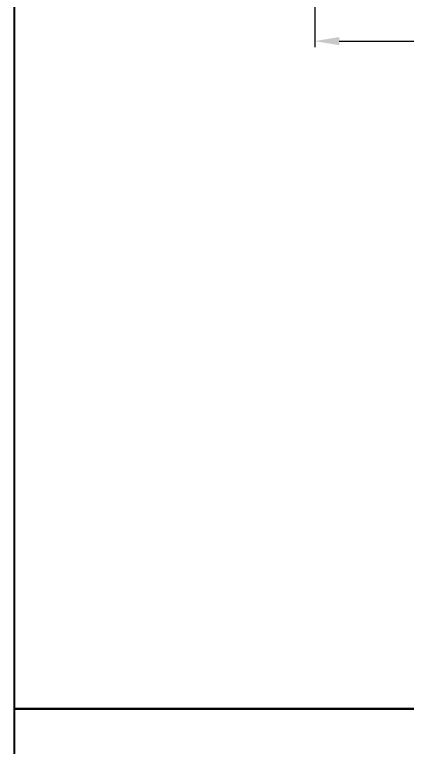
# Model space of a CAD drawing. Header units: millimetres. Extents: x 306 to 1885, y 393 to 1000.
# Drawn here: x 1016.4 to 1080.1, y 690.5 to 809.3 of the extents above; entities that cross this region are included whole.
import ezdxf

# ---------------------------------------------------------------- set-up
doc = ezdxf.new("R2010")
doc.units = ezdxf.units.MM
doc.layers.add('dim', color=3, linetype='Continuous', lineweight=9)
doc.styles.add('FFS', font='SIMFANG.TTF', dxfattribs={"width": 0.9})
doc.dimstyles.new('YanXiu', dxfattribs={"dimtxt": 2.5, "dimasz": 2.2, "dimexe": 1, "dimexo": 0.6, "dimgap": 0.66, "dimtad": 0, "dimzin": 1, "dimdsep": 46, "dimtxsty": 'FFS', "dimcen": 0, "dimclrd": 256, "dimclre": 131, "dimclrt": 42, "dimazin": 0, "dimtfac": 1, "dimtofl": 0, "dimtmove": 0, "dimatfit": 3, "dimfxl": 0, "dimlwd": 5, "dimlwe": 5, "dimarcsym": 0})

# ---------------------------------------------------------------- blocks, each defined once
blk = doc.blocks.new('*u2')
at = {"layer": 'Defpoints', "color": 2}
blk.add_lwpolyline([(-135.77, 94.941), (135.77, 94.941), (135.77, -94.941), (-135.77, -94.941)], close=True, dxfattribs=at)
blk = doc.blocks.new('*D24')
at = {"layer": 'Defpoints', "color": 0}
for p in [(-39.5, -54.98), (39.5, -54.98), (39.5, -93)]:
    blk.add_point(p, dxfattribs=at)
at = {"layer": 'dim', "color": 131, "lineweight": 5}
for p, q in [((-39.5, -55.98), (-39.5, -94)), ((39.5, -55.98), (39.5, -94))]:
    blk.add_line(p, q, dxfattribs=at)
at = {"layer": 'dim', "lineweight": 5}
for p, q in [((-35.5, -93), (-8.33, -93)), ((35.5, -93), (8.33, -93))]:
    blk.add_line(p, q, dxfattribs=at)
at = {"layer": 'dim'}
for points in [[(-35.5, -92.33), (-35.5, -93.67), (-39.5, -93)], [(35.5, -92.33), (35.5, -93.67), (39.5, -93)]]:
    blk.add_solid(points, dxfattribs=at)
at = {"layer": 'dim', "color": 42, "insert": (0, -93), "char_height": 5, "attachment_point": 5, "style": 'FFS'}
blk.add_mtext('79.00', dxfattribs=at)
blk = doc.blocks.new('u68')
at = {"layer": 'dim'}
dim = blk.add_linear_dim(base=(39.5, -93), p1=(-39.5, -54.985), p2=(39.5, -54.985), dimstyle='YanXiu', override={"dimtxt": 5, "dimasz": 4, "dimexe": 0.9995, "dimexo": 0.9995, "dimgap": 0.9995}, dxfattribs=at)
dim.commit()
dim.dimension.update_dxf_attribs({"geometry": '*D24', "text_midpoint": (0, -93)})
blk = doc.blocks.new('u50')
blk.add_blockref('u68', (-129, 201.416))
at = {"layer": 'Defpoints', "xscale": 1.599999999999909, "yscale": 1.600000000000023, "zscale": 1.6}
blk.add_blockref('*u2', (0, 151.906), dxfattribs=at)

msp = doc.modelspace()

# ---------------------------------------------------------------- block references
msp.add_blockref('u50', (1233.67, 696.54))
at = {"rotation": 180}
msp.add_blockref('u50', (1233.67, 696.54), dxfattribs=at)

doc.saveas('drawing.dxf')
